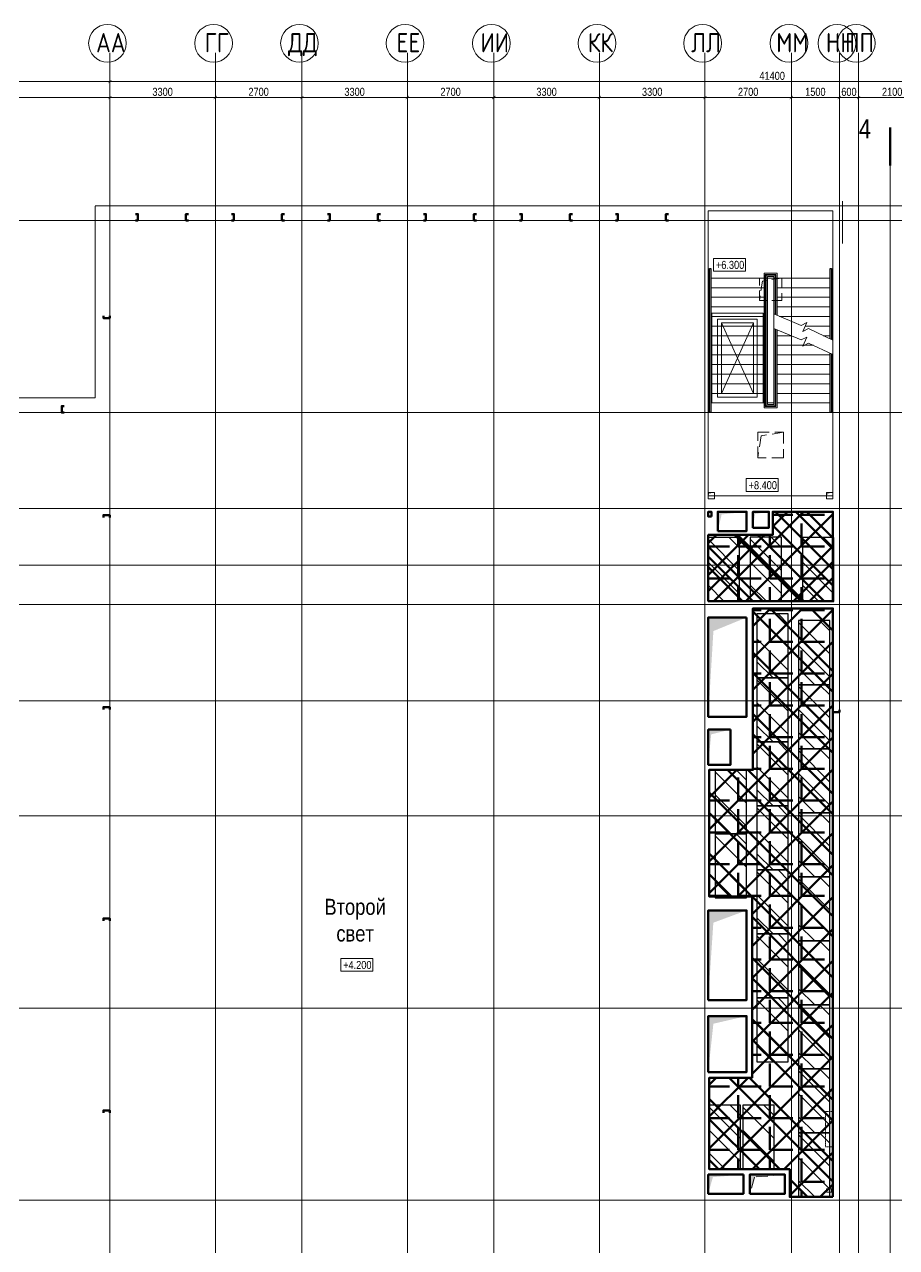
# Model space of a CAD drawing. Header units: millimetres. Extents: x -231292 to 573618, y -153144 to 564035.
# Drawn here: x -151243 to -123988, y 257815 to 296017 of the extents above; entities that cross this region are included whole.
import ezdxf
from ezdxf.enums import TextEntityAlignment as Align

# ---------------------------------------------------------------- set-up
doc = ezdxf.new("R2010")
doc.units = ezdxf.units.MM
for name, pattern in [('CENTER2', [28.575, 19.05, -3.175, 3.175, -3.175]), ('DASHED', [19.05, 12.7, -6.35]), ('HIDDEN', [9.525, 6.35, -3.175]), ('HIDDEN2', [4.7625, 3.175, -1.5875])]:
    doc.linetypes.add(name, pattern=pattern)
doc.layers.get('0').update_dxf_attribs({"color": 250})
doc.layers.get('Defpoints').update_dxf_attribs({"color": 250})
for name, color, linetype, lineweight in [('10.3) нз 21 5 блок 3 эт вент камеры', 5, 'Continuous', 60), ('10.3) Плинтус плитка', 130, 'Continuous', 60), ('10.3) СКБ пола', 3, 'Continuous', 60), ('10.3) строит. леса', 20, 'Continuous', 30), ('10.3.11 Потолок', 3, 'Continuous', 60), ('10.3.12 диафрагмы', 20, 'Continuous', 90), ('10.3.8 потолок шпаклевка ЖБ', 3, 'Continuous', 60), ('АР_Мебель', 250, 'Continuous', 5), ('АР_Отметка', 7, 'Continuous', 13), ('АР_Отопительные приборы', 250, 'HIDDEN2', 0), ('АР_Разрезы марка', 250, 'Continuous', 13), ('АР_Тонкая', 250, 'Continuous', 5), ('АР_Ф_ЛК', 250, 'Continuous', 5), ('ВК_Шахты', 5, 'Continuous', 9), ('КМ_Фахверки', 250, 'Continuous', 80), ('ОВ_Классы', 250, 'Continuous', 0), ('ОВ_Кондиционирование', 250, 'Continuous', 5), ('ОВ_Шахты', 250, 'Continuous', 5), ('РД_Оси_100', 250, 'Continuous', 0), ('РД_Оси_размер', 250, 'Continuous', 0)]:
    doc.layers.add(name, color=color, linetype=linetype, lineweight=lineweight)
doc.layers.add('АР_Делит', color=250, linetype='Continuous', lineweight=0, plot=False)
doc.layers.add('РД_Кровля', color=250, linetype='Continuous', lineweight=5, plot=False)
doc.styles.add('Arial_Narrow_08', font='ARIALN.TTF', dxfattribs={"width": 0.8})
doc.styles.add('style1', font='ARIALN.TTF')
doc.styles.add('ккк', font='isocpeur.ttf', dxfattribs={"width": 0.85, "oblique": 15})
doc.dimstyles.new('Dim100_ареал', dxfattribs={"dimscale": 100, "dimtxt": 2.5, "dimasz": 1, "dimexe": 1, "dimexo": 1, "dimgap": 0.5, "dimtad": 1, "dimzin": 12, "dimdsep": 46, "dimtxsty": 'style1', "dimblk": 'ARCHTICK', "dimcen": 1, "dimdle": 1, "dimclrd": 256, "dimclre": 256, "dimaunit": 1, "dimadec": 0, "dimazin": 3, "dimtfac": 1, "dimtmove": 1, "dimatfit": 3, "dimldrblk": 'OPEN30', "dimfxl": 2, "dimfxlon": 1, "dimtolj": 1, "dimtzin": 0, "dimlwd": 9, "dimlwe": 9, "dimarcsym": 0})

# ---------------------------------------------------------------- blocks, each defined once
blk = doc.blocks.new('A-iden')
at = {"linetype": 'Continuous', "lineweight": 5}
blk.add_circle((-0.73, -4.06), 5.89, dxfattribs=at)
at = {"color": 0, "linetype": 'Continuous', "lineweight": 20, "style": 'ккк', "width": 0.85}
blk.add_attdef('ID', text='', height=6, dxfattribs=at).set_placement((0.31, -3.85), align=Align.MIDDLE_CENTER)
blk = doc.blocks.new('_ArchTick')
at = {"color": 0, "linetype": 'ByBlock', "const_width": 0.15}
blk.add_lwpolyline([(-0.5, -0.5), (0.5, 0.5)], dxfattribs=at)
blk = doc.blocks.new('*D446')
at = {"layer": 'Defpoints', "color": 0, "transparency": 16777216}
for p in [(73200, 139039), (37500, 137039), (73200, 137039)]:
    blk.add_point(p, dxfattribs=at)
at = {"layer": 'РД_Оси_размер', "lineweight": 9, "transparency": 16777216}
for p, q in [((37500, 138839), (37500, 139139)), ((73200, 138839), (73200, 139139)), ((37400, 139039), (73300, 139039))]:
    blk.add_line(p, q, dxfattribs=at)
at = {"layer": 'РД_Оси_размер', "lineweight": 9, "transparency": 16777216, "xscale": 100, "yscale": 100, "zscale": 100, "rotation": 180}
blk.add_blockref('_ArchTick', (37500, 139039), dxfattribs=at)
at = {"layer": 'РД_Оси_размер', "lineweight": 9, "transparency": 16777216, "xscale": 100, "yscale": 100, "zscale": 100}
blk.add_blockref('_ArchTick', (73200, 139039), dxfattribs=at)
at = {"layer": 'РД_Оси_размер', "color": 0, "transparency": 16777216, "insert": (55350, 139216), "char_height": 250, "attachment_point": 5, "style": 'style1'}
blk.add_mtext('\\A1;35700', dxfattribs=at)
blk = doc.blocks.new('_Open30')
at = {"color": 0, "linetype": 'ByBlock', "lineweight": -2}
for p, q in [((-1, 0.27), (0, 0)), ((0, 0), (-1, -0.27)), ((0, 0), (-1, 0))]:
    blk.add_line(p, q, dxfattribs=at)
blk = doc.blocks.new('*D47')
at = {"layer": 'Defpoints', "color": 0, "transparency": 16777216}
for p in [(114600, 139039), (73200, 137039), (114600, 137039)]:
    blk.add_point(p, dxfattribs=at)
at = {"layer": 'РД_Оси_размер', "color": 0, "lineweight": 5, "transparency": 16777216}
for p, q in [((73200, 138839), (73200, 139139)), ((114600, 138839), (114600, 139139)), ((73100, 139039), (114700, 139039))]:
    blk.add_line(p, q, dxfattribs=at)
at = {"layer": 'РД_Оси_размер', "color": 0, "lineweight": 5, "transparency": 16777216, "xscale": 100, "yscale": 100, "zscale": 100, "rotation": 180}
blk.add_blockref('_ArchTick', (73200, 139039), dxfattribs=at)
at = {"layer": 'РД_Оси_размер', "color": 0, "lineweight": 5, "transparency": 16777216, "xscale": 100, "yscale": 100, "zscale": 100}
blk.add_blockref('_ArchTick', (114600, 139039), dxfattribs=at)
at = {"layer": 'РД_Оси_размер', "color": 0, "transparency": 16777216, "insert": (93900, 139216), "char_height": 250, "attachment_point": 5, "style": 'style1'}
blk.add_mtext('\\A1;41400', dxfattribs=at)
blk = doc.blocks.new('*D475')
at = {"layer": 'Defpoints', "color": 0, "transparency": 16777216}
for p in [(73200, 138539), (65700, 137039), (73200, 137039)]:
    blk.add_point(p, dxfattribs=at)
at = {"layer": 'РД_Оси_размер', "lineweight": 9, "transparency": 16777216}
for p, q in [((65600, 138539), (73300, 138539)), ((65700, 138339), (65700, 138639)), ((73200, 138339), (73200, 138639))]:
    blk.add_line(p, q, dxfattribs=at)
at = {"layer": 'РД_Оси_размер', "lineweight": 9, "transparency": 16777216, "xscale": 100, "yscale": 100, "zscale": 100, "rotation": 180}
blk.add_blockref('_ArchTick', (65700, 138539), dxfattribs=at)
at = {"layer": 'РД_Оси_размер', "lineweight": 9, "transparency": 16777216, "xscale": 100, "yscale": 100, "zscale": 100}
blk.add_blockref('_ArchTick', (73200, 138539), dxfattribs=at)
at = {"layer": 'РД_Оси_размер', "color": 0, "transparency": 16777216, "insert": (69450, 138716), "char_height": 250, "attachment_point": 5, "style": 'style1'}
blk.add_mtext('\\A1;7500', dxfattribs=at)
blk = doc.blocks.new('*D476')
at = {"layer": 'Defpoints', "color": 0, "transparency": 16777216}
for p in [(76500, 138539), (73200, 137039), (76500, 137039)]:
    blk.add_point(p, dxfattribs=at)
at = {"layer": 'РД_Оси_размер', "lineweight": 9, "transparency": 16777216}
for p, q in [((73100, 138539), (76600, 138539)), ((73200, 138339), (73200, 138639)), ((76500, 138339), (76500, 138639))]:
    blk.add_line(p, q, dxfattribs=at)
at = {"layer": 'РД_Оси_размер', "lineweight": 9, "transparency": 16777216, "xscale": 100, "yscale": 100, "zscale": 100, "rotation": 180}
blk.add_blockref('_ArchTick', (73200, 138539), dxfattribs=at)
at = {"layer": 'РД_Оси_размер', "lineweight": 9, "transparency": 16777216, "xscale": 100, "yscale": 100, "zscale": 100}
blk.add_blockref('_ArchTick', (76500, 138539), dxfattribs=at)
at = {"layer": 'РД_Оси_размер', "color": 0, "transparency": 16777216, "insert": (74850, 138716), "char_height": 250, "attachment_point": 5, "style": 'style1'}
blk.add_mtext('\\A1;3300', dxfattribs=at)
blk = doc.blocks.new('*D477')
at = {"layer": 'Defpoints', "color": 0, "transparency": 16777216}
for p in [(79200, 138539), (76500, 137039), (79200, 137039)]:
    blk.add_point(p, dxfattribs=at)
at = {"layer": 'РД_Оси_размер', "lineweight": 9, "transparency": 16777216}
for p, q in [((76400, 138539), (79300, 138539)), ((76500, 138339), (76500, 138639)), ((79200, 138339), (79200, 138639))]:
    blk.add_line(p, q, dxfattribs=at)
at = {"layer": 'РД_Оси_размер', "lineweight": 9, "transparency": 16777216, "xscale": 100, "yscale": 100, "zscale": 100, "rotation": 180}
blk.add_blockref('_ArchTick', (76500, 138539), dxfattribs=at)
at = {"layer": 'РД_Оси_размер', "lineweight": 9, "transparency": 16777216, "xscale": 100, "yscale": 100, "zscale": 100}
blk.add_blockref('_ArchTick', (79200, 138539), dxfattribs=at)
at = {"layer": 'РД_Оси_размер', "color": 0, "transparency": 16777216, "insert": (77850, 138716), "char_height": 250, "attachment_point": 5, "style": 'style1'}
blk.add_mtext('\\A1;2700', dxfattribs=at)
blk = doc.blocks.new('*D478')
at = {"layer": 'Defpoints', "color": 0, "transparency": 16777216}
for p in [(82500, 138539), (79200, 137039), (82500, 137039)]:
    blk.add_point(p, dxfattribs=at)
at = {"layer": 'РД_Оси_размер', "lineweight": 9, "transparency": 16777216}
for p, q in [((79100, 138539), (82600, 138539)), ((79200, 138339), (79200, 138639)), ((82500, 138339), (82500, 138639))]:
    blk.add_line(p, q, dxfattribs=at)
at = {"layer": 'РД_Оси_размер', "lineweight": 9, "transparency": 16777216, "xscale": 100, "yscale": 100, "zscale": 100, "rotation": 180}
blk.add_blockref('_ArchTick', (79200, 138539), dxfattribs=at)
at = {"layer": 'РД_Оси_размер', "lineweight": 9, "transparency": 16777216, "xscale": 100, "yscale": 100, "zscale": 100}
blk.add_blockref('_ArchTick', (82500, 138539), dxfattribs=at)
at = {"layer": 'РД_Оси_размер', "color": 0, "transparency": 16777216, "insert": (80850, 138716), "char_height": 250, "attachment_point": 5, "style": 'style1'}
blk.add_mtext('\\A1;3300', dxfattribs=at)
blk = doc.blocks.new('*D479')
at = {"layer": 'Defpoints', "color": 0, "transparency": 16777216}
for p in [(85200, 138539), (82500, 137039), (85200, 137039)]:
    blk.add_point(p, dxfattribs=at)
at = {"layer": 'РД_Оси_размер', "lineweight": 9, "transparency": 16777216}
for p, q in [((82400, 138539), (85300, 138539)), ((82500, 138339), (82500, 138639)), ((85200, 138339), (85200, 138639))]:
    blk.add_line(p, q, dxfattribs=at)
at = {"layer": 'РД_Оси_размер', "lineweight": 9, "transparency": 16777216, "xscale": 100, "yscale": 100, "zscale": 100, "rotation": 180}
blk.add_blockref('_ArchTick', (82500, 138539), dxfattribs=at)
at = {"layer": 'РД_Оси_размер', "lineweight": 9, "transparency": 16777216, "xscale": 100, "yscale": 100, "zscale": 100}
blk.add_blockref('_ArchTick', (85200, 138539), dxfattribs=at)
at = {"layer": 'РД_Оси_размер', "color": 0, "transparency": 16777216, "insert": (83850, 138716), "char_height": 250, "attachment_point": 5, "style": 'style1'}
blk.add_mtext('\\A1;2700', dxfattribs=at)
blk = doc.blocks.new('*D480')
at = {"layer": 'Defpoints', "color": 0, "transparency": 16777216}
for p in [(88500, 138539), (85200, 137039), (88500, 137039)]:
    blk.add_point(p, dxfattribs=at)
at = {"layer": 'РД_Оси_размер', "lineweight": 9, "transparency": 16777216}
for p, q in [((85100, 138539), (88600, 138539)), ((85200, 138339), (85200, 138639)), ((88500, 138339), (88500, 138639))]:
    blk.add_line(p, q, dxfattribs=at)
at = {"layer": 'РД_Оси_размер', "lineweight": 9, "transparency": 16777216, "xscale": 100, "yscale": 100, "zscale": 100, "rotation": 180}
blk.add_blockref('_ArchTick', (85200, 138539), dxfattribs=at)
at = {"layer": 'РД_Оси_размер', "lineweight": 9, "transparency": 16777216, "xscale": 100, "yscale": 100, "zscale": 100}
blk.add_blockref('_ArchTick', (88500, 138539), dxfattribs=at)
at = {"layer": 'РД_Оси_размер', "color": 0, "transparency": 16777216, "insert": (86850, 138716), "char_height": 250, "attachment_point": 5, "style": 'style1'}
blk.add_mtext('\\A1;3300', dxfattribs=at)
blk = doc.blocks.new('*D481')
at = {"layer": 'Defpoints', "color": 0, "transparency": 16777216}
for p in [(91800, 138539), (88500, 137039), (91800, 137039)]:
    blk.add_point(p, dxfattribs=at)
at = {"layer": 'РД_Оси_размер', "lineweight": 9, "transparency": 16777216}
for p, q in [((88400, 138539), (91900, 138539)), ((88500, 138339), (88500, 138639)), ((91800, 138339), (91800, 138639))]:
    blk.add_line(p, q, dxfattribs=at)
at = {"layer": 'РД_Оси_размер', "lineweight": 9, "transparency": 16777216, "xscale": 100, "yscale": 100, "zscale": 100, "rotation": 180}
blk.add_blockref('_ArchTick', (88500, 138539), dxfattribs=at)
at = {"layer": 'РД_Оси_размер', "lineweight": 9, "transparency": 16777216, "xscale": 100, "yscale": 100, "zscale": 100}
blk.add_blockref('_ArchTick', (91800, 138539), dxfattribs=at)
at = {"layer": 'РД_Оси_размер', "color": 0, "transparency": 16777216, "insert": (90150, 138716), "char_height": 250, "attachment_point": 5, "style": 'style1'}
blk.add_mtext('\\A1;3300', dxfattribs=at)
blk = doc.blocks.new('*D482')
at = {"layer": 'Defpoints', "color": 0, "transparency": 16777216}
for p in [(94500, 138539), (91800, 137039), (94500, 137039)]:
    blk.add_point(p, dxfattribs=at)
at = {"layer": 'РД_Оси_размер', "lineweight": 9, "transparency": 16777216}
for p, q in [((91700, 138539), (94600, 138539)), ((91800, 138339), (91800, 138639)), ((94500, 138339), (94500, 138639))]:
    blk.add_line(p, q, dxfattribs=at)
at = {"layer": 'РД_Оси_размер', "lineweight": 9, "transparency": 16777216, "xscale": 100, "yscale": 100, "zscale": 100, "rotation": 180}
blk.add_blockref('_ArchTick', (91800, 138539), dxfattribs=at)
at = {"layer": 'РД_Оси_размер', "lineweight": 9, "transparency": 16777216, "xscale": 100, "yscale": 100, "zscale": 100}
blk.add_blockref('_ArchTick', (94500, 138539), dxfattribs=at)
at = {"layer": 'РД_Оси_размер', "color": 0, "transparency": 16777216, "insert": (93150, 138716), "char_height": 250, "attachment_point": 5, "style": 'style1'}
blk.add_mtext('\\A1;2700', dxfattribs=at)
blk = doc.blocks.new('*D483')
at = {"layer": 'Defpoints', "color": 0, "transparency": 16777216}
for p in [(96000, 138539), (94500, 137039), (96000, 137039)]:
    blk.add_point(p, dxfattribs=at)
at = {"layer": 'РД_Оси_размер', "lineweight": 9, "transparency": 16777216}
for p, q in [((94400, 138539), (96100, 138539)), ((94500, 138339), (94500, 138639)), ((96000, 138339), (96000, 138639))]:
    blk.add_line(p, q, dxfattribs=at)
at = {"layer": 'РД_Оси_размер', "lineweight": 9, "transparency": 16777216, "xscale": 100, "yscale": 100, "zscale": 100, "rotation": 180}
blk.add_blockref('_ArchTick', (94500, 138539), dxfattribs=at)
at = {"layer": 'РД_Оси_размер', "lineweight": 9, "transparency": 16777216, "xscale": 100, "yscale": 100, "zscale": 100}
blk.add_blockref('_ArchTick', (96000, 138539), dxfattribs=at)
at = {"layer": 'РД_Оси_размер', "color": 0, "transparency": 16777216, "insert": (95250, 138716), "char_height": 250, "attachment_point": 5, "style": 'style1'}
blk.add_mtext('\\A1;1500', dxfattribs=at)
blk = doc.blocks.new('*D484')
at = {"layer": 'Defpoints', "color": 0, "transparency": 16777216}
for p in [(96600, 138539), (96000, 137039), (96600, 137039)]:
    blk.add_point(p, dxfattribs=at)
at = {"layer": 'РД_Оси_размер', "lineweight": 9, "transparency": 16777216}
for p, q in [((95900, 138539), (96700, 138539)), ((96000, 138339), (96000, 138639)), ((96600, 138339), (96600, 138639))]:
    blk.add_line(p, q, dxfattribs=at)
at = {"layer": 'РД_Оси_размер', "lineweight": 9, "transparency": 16777216, "xscale": 100, "yscale": 100, "zscale": 100, "rotation": 180}
blk.add_blockref('_ArchTick', (96000, 138539), dxfattribs=at)
at = {"layer": 'РД_Оси_размер', "lineweight": 9, "transparency": 16777216, "xscale": 100, "yscale": 100, "zscale": 100}
blk.add_blockref('_ArchTick', (96600, 138539), dxfattribs=at)
at = {"layer": 'РД_Оси_размер', "color": 0, "transparency": 16777216, "insert": (96300, 138716), "char_height": 250, "attachment_point": 5, "style": 'style1'}
blk.add_mtext('\\A1;600', dxfattribs=at)
blk = doc.blocks.new('*D485')
at = {"layer": 'Defpoints', "color": 0, "transparency": 16777216}
for p in [(98700, 138539), (96600, 137039), (98700, 137039)]:
    blk.add_point(p, dxfattribs=at)
at = {"layer": 'РД_Оси_размер', "lineweight": 9, "transparency": 16777216}
for p, q in [((96500, 138539), (98800, 138539)), ((96600, 138339), (96600, 138639)), ((98700, 138339), (98700, 138639))]:
    blk.add_line(p, q, dxfattribs=at)
at = {"layer": 'РД_Оси_размер', "lineweight": 9, "transparency": 16777216, "xscale": 100, "yscale": 100, "zscale": 100, "rotation": 180}
blk.add_blockref('_ArchTick', (96600, 138539), dxfattribs=at)
at = {"layer": 'РД_Оси_размер', "lineweight": 9, "transparency": 16777216, "xscale": 100, "yscale": 100, "zscale": 100}
blk.add_blockref('_ArchTick', (98700, 138539), dxfattribs=at)
at = {"layer": 'РД_Оси_размер', "color": 0, "transparency": 16777216, "insert": (97650, 138716), "char_height": 250, "attachment_point": 5, "style": 'style1'}
blk.add_mtext('\\A1;2100', dxfattribs=at)
blk = doc.blocks.new('Отметка_план')
at = {"color": 7}
blk.add_lwpolyline([(0, 0), (10, 0), (10, 4), (0, 4)], close=True, dxfattribs=at)
at = {"style": 'Arial_Narrow_08', "width": 0.8}
blk.add_attdef('OTMG', text='', height=2.5, dxfattribs=at).set_placement((9.06, 0.7), align=Align.RIGHT)
blk = doc.blocks.new('otv')
at = {"linetype": 'Continuous'}
blk.add_lwpolyline([(0, -1), (0, 0), (1, 0), (1, -1)], close=True, dxfattribs=at)
blk.add_solid([(0, -1), (0, 0), (0.135, -0.137), (1, 0)], dxfattribs=at)
blk = doc.blocks.new('otv пунктир')
at = {"linetype": 'HIDDEN', "ltscale": 0.07}
blk.add_lwpolyline([(0, 0), (0, 1), (1, 1), (1, 0)], close=True, dxfattribs=at)
blk.add_lwpolyline([(0, 1), (0.135, 0.137), (1, 0)], dxfattribs=at)
blk = doc.blocks.new('Люк_ЛК_кровля')
for points in [[(-300, 1300), (2500, 1300), (2500, -300), (-300, -300)], [(-120, 1120), (2320, 1120), (2320, -120), (-120, -120)], [(0, 1000), (2200, 1000), (2200, 0), (0, 0)]]:
    blk.add_lwpolyline(points, close=True)
for points in [[(0, 1000), (2200, 0)], [(2200, 1000), (0, 0)]]:
    blk.add_lwpolyline(points)
blk = doc.blocks.new('Ф_пеноблок 200')
at = {"layer": 'КМ_Фахверки'}
blk.add_lwpolyline([(0, -75), (0, 0), (200, 0), (200, -75)], dxfattribs=at)
blk = doc.blocks.new('Bottom_R_1100')
at = {"layer": 'АР_Отопительные приборы'}
blk.add_lwpolyline([(-550, -100), (550, -100), (550, 100), (-550, 100)], close=True, dxfattribs=at)
blk = doc.blocks.new('СОШ_2200_АР_ОСИ_М100_28.05.24')
at = {"layer": 'АР_Делит', "color": 5, "linetype": 'DASHED'}
blk.add_lwpolyline([(-355, 13145), (-355, 100855), (37145, 100855), (37145, 129155), (72745, 129155), (72745, 135155), (114955, 135155), (114955, -355)], dxfattribs=at)
at = {"layer": 'РД_Оси_100', "linetype": 'CENTER2'}
for p, q in [((73200, -6155), (73200, 139938.679)), ((79200, -6155), (79200, 139938.679)), ((85200, -6155), (85200, 139938.679)), ((88500, -6155), (88500, 139938.679)), ((91800, -6155), (91800, 139938.679)), ((94500, -6155), (94500, 139938.679)), ((96000, -6155), (96000, 139938.679)), ((-5954.958, 134700), (119910, 134700)), ((-5954.958, 128700), (119910, 128700)), ((-5954.958, 125700), (119910, 125700)), ((-5954.958, 122700), (119910, 122700)), ((-5954.958, 119700), (119910, 119700)), ((-5954.958, 116100), (119910, 116100)), ((35037.55, 116100), (119910, 116100)), ((-5954.958, 110100), (119910, 110100)), ((35037.55, 110100), (119910, 110100)), ((-5954.958, 104100), (119910, 104100))]:
    blk.add_line(p, q, dxfattribs=at)
for points in [[(76500, 139938.679), (76500, -6155)], [(82500, 139938.679), (82500, -6155)], [(96600, -6155), (96600, 139938.679)]]:
    blk.add_lwpolyline(points, dxfattribs=at)
at = {"layer": 'РД_Оси_100', "color": 0, "xscale": 100, "yscale": 100, "zscale": 100}
for p, values in [((73200, 140638.679), {'ID': 'АА'}), ((76514.62, 140638.679), {'ID': 'ГГ'}), ((79200, 140638.679), {'ID': 'ДД'}), ((82500.02, 140638.679), {'ID': 'ЕЕ'}), ((85200, 140638.679), {'ID': 'ИИ'}), ((88500, 140638.679), {'ID': 'КК'}), ((91800, 140638.679), {'ID': 'ЛЛ'}), ((94500, 140638.679), {'ID': 'ММ'}), ((96000, 140638.679), {'ID': 'НН'}), ((96600, 140638.679), {'ID': 'ПП'})]:
    blk.add_blockref('A-iden', p, dxfattribs=at).add_auto_attribs(values)
at = {"layer": 'РД_Оси_размер'}
for base, p1, p2, picture, middle in [((73200, 139038.679), (37500, 137038.679), (73200, 137038.679), '*D446', (55350, 139216.322)), ((114600, 139038.679), (73200, 137038.679), (114600, 137038.679), '*D47', (93900, 139216.322)), ((73200, 138538.679), (65700, 137038.679), (73200, 137038.679), '*D475', (69450, 138716.322)), ((76500, 138538.679), (73200, 137038.679), (76500, 137038.679), '*D476', (74850, 138716.322)), ((79200, 138538.679), (76500, 137038.679), (79200, 137038.679), '*D477', (77850, 138716.322)), ((82500, 138538.679), (79200, 137038.679), (82500, 137038.679), '*D478', (80850, 138716.322)), ((85200, 138538.679), (82500, 137038.679), (85200, 137038.679), '*D479', (83850, 138716.322)), ((88500, 138538.679), (85200, 137038.679), (88500, 137038.679), '*D480', (86850, 138716.322)), ((91800, 138538.679), (88500, 137038.679), (91800, 137038.679), '*D481', (90150, 138716.322)), ((94500, 138538.679), (91800, 137038.679), (94500, 137038.679), '*D482', (93150, 138716.322)), ((96000, 138538.679), (94500, 137038.679), (96000, 137038.679), '*D483', (95250, 138716.322)), ((96600, 138538.679), (96000, 137038.679), (96600, 137038.679), '*D484', (96300, 138716.322)), ((98700, 138538.679), (96600, 137038.679), (98700, 137038.679), '*D485', (97650, 138716.322))]:
    dim = blk.add_linear_dim(base=base, p1=p1, p2=p2, dimstyle='Dim100_ареал', dxfattribs=at)
    dim.commit()
    dim.dimension.update_dxf_attribs({"geometry": picture, "text_midpoint": middle})

msp = doc.modelspace()

# ---------------------------------------------------------------- hatches: boundary and pattern name
at = {"layer": '10.3) Плинтус плитка'}
h = msp.add_hatch(dxfattribs=at)
h.set_pattern_fill('ANGLE', color=256, scale=142)
h.set_pattern_definition([(0, (0, 0), (0, 991.87), [721.36, -270.51]), (90, (0, 0), (-991.87, 6e-14), [721.36, -270.51])])
h.paths.add_polyline_path([(-125976.614, 259395.168), (-125976.614, 277775.308), (-128476.833, 277775.308), (-128476.833, 272734.512), (-129844.03, 272734.512), (-129844.03, 268782.806), (-128504.952, 268782.806), (-128504.952, 263118.487), (-129842.457, 263118.487), (-129842.457, 260260.544), (-127325.381, 260260.544), (-127325.381, 259395.168)])
h.paths.add_polyline_path([(-129874.961, 277999.266), (-129873.4, 280074.969), (-127854.958, 280074.969), (-127854.958, 280795.168), (-125974.956, 280795.168), (-125974.956, 277999.266)])
at = {"layer": '10.3) СКБ пола'}
h = msp.add_hatch(dxfattribs=at)
h.set_pattern_fill('ANSI31', color=256, scale=222)
h.paths.add_polyline_path([(-129874.961, 277999.266), (-129873.4, 280074.969), (-127854.958, 280074.969), (-127854.958, 280795.168), (-125974.956, 280795.168), (-125974.956, 277999.266)])
h = msp.add_hatch(dxfattribs=at)
h.set_pattern_fill('ANSI31', color=256, scale=222)
h.paths.add_polyline_path([(-125976.614, 259395.168), (-125976.614, 277775.308), (-128476.833, 277775.308), (-128476.833, 272734.512), (-129844.03, 272734.512), (-129844.03, 268782.806), (-128504.952, 268782.806), (-128504.952, 263118.487), (-129842.457, 263118.487), (-129842.457, 260260.544), (-127325.381, 260260.544), (-127325.381, 259395.168)])
at = {"layer": '10.3) строит. леса'}
h = msp.add_hatch(dxfattribs=at)
h.set_pattern_fill('ANSI31', color=256, scale=160, angle=-90)
h.set_pattern_definition([(315, (-170965.4, 22880.9), (359.2102, 359.2102), [])])
h.paths.add_polyline_path([(-129874.964, 279995.168), (-129874.964, 277995.168), (-128894.964, 277995.168), (-128894.964, 279995.168)])
h = msp.add_hatch(dxfattribs=at)
h.set_pattern_fill('ANSI31', color=256, scale=160, angle=-90)
h.set_pattern_definition([(315, (-169650.44, 22885), (359.2102, 359.2102), [])])
h.paths.add_polyline_path([(-128560, 279999.266), (-128560, 277999.266), (-127580, 277999.266), (-127580, 279999.266)])
h = msp.add_hatch(dxfattribs=at)
h.set_pattern_fill('ANSI31', color=256, scale=160, angle=-90)
h.set_pattern_definition([(315, (-168015.4, 22880.9), (359.2102, 359.2102), [])])
h.paths.add_polyline_path([(-126924.959, 279995.168), (-126924.959, 277995.168), (-125944.959, 277995.168), (-125944.959, 279995.168)])
h = msp.add_hatch(dxfattribs=at)
h.set_pattern_fill('ANSI31', color=256, scale=160, angle=-90)
h.set_pattern_definition([(315, (-169440.44, 20495.74), (359.2102, 359.2102), [])])
h.paths.add_polyline_path([(-128350, 277610), (-128350, 275610), (-127370, 275610), (-127370, 277610)])
h = msp.add_hatch(dxfattribs=at)
h.set_pattern_fill('ANSI31', color=256, scale=160, angle=-90)
h.set_pattern_definition([(315, (-168140.44, 20280.9), (359.2102, 359.2102), [])])
h.paths.add_polyline_path([(-127050, 277395.168), (-127050, 275395.168), (-126070, 275395.168), (-126070, 277395.168)])
h = msp.add_hatch(dxfattribs=at)
h.set_pattern_fill('ANSI31', color=256, scale=160, angle=-90)
h.set_pattern_definition([(315, (-169440.44, 18495.74), (359.2102, 359.2102), [])])
h.paths.add_polyline_path([(-128350, 275610), (-128350, 273610), (-127370, 273610), (-127370, 275610)])
h = msp.add_hatch(dxfattribs=at)
h.set_pattern_fill('ANSI31', color=256, scale=160, angle=-90)
h.set_pattern_definition([(315, (-168140.44, 18280.9), (359.2102, 359.2102), [])])
h.paths.add_polyline_path([(-127050, 275395.168), (-127050, 273395.168), (-126070, 273395.168), (-126070, 275395.168)])
h = msp.add_hatch(dxfattribs=at)
h.set_pattern_fill('ANSI31', color=256, scale=160, angle=-90)
h.set_pattern_definition([(315, (-169440.44, 16495.74), (359.2102, 359.2102), [])])
h.paths.add_polyline_path([(-128350, 273610), (-128350, 271610), (-127370, 271610), (-127370, 273610)])
h = msp.add_hatch(dxfattribs=at)
h.set_pattern_fill('ANSI31', color=256, scale=160, angle=-90)
h.set_pattern_definition([(315, (-168140.44, 16280.9), (359.2102, 359.2102), [])])
h.paths.add_polyline_path([(-127050, 273395.168), (-127050, 271395.168), (-126070, 271395.168), (-126070, 273395.168)])
h = msp.add_hatch(dxfattribs=at)
h.set_pattern_fill('ANSI31', color=256, scale=160, angle=-90)
h.set_pattern_definition([(315, (-170750.44, 15620.25), (359.2102, 359.2102), [])])
h.paths.add_polyline_path([(-129660, 272734.512), (-129660, 270734.512), (-128680, 270734.512), (-128680, 272734.512)])
h = msp.add_hatch(dxfattribs=at)
h.set_pattern_fill('ANSI31', color=256, scale=160, angle=-90)
h.set_pattern_definition([(315, (-169440.44, 14495.74), (359.2102, 359.2102), [])])
h.paths.add_polyline_path([(-128350, 271610), (-128350, 269610), (-127370, 269610), (-127370, 271610)])
h = msp.add_hatch(dxfattribs=at)
h.set_pattern_fill('ANSI31', color=256, scale=160, angle=-90)
h.set_pattern_definition([(315, (-168140.44, 14280.9), (359.2102, 359.2102), [])])
h.paths.add_polyline_path([(-127050, 271395.168), (-127050, 269395.168), (-126070, 269395.168), (-126070, 271395.168)])
h = msp.add_hatch(dxfattribs=at)
h.set_pattern_fill('ANSI31', color=256, scale=160, angle=-90)
h.set_pattern_definition([(315, (-170750.44, 13620.25), (359.2102, 359.2102), [])])
h.paths.add_polyline_path([(-129660, 270734.512), (-129660, 268734.512), (-128680, 268734.512), (-128680, 270734.512)])
h = msp.add_hatch(dxfattribs=at)
h.set_pattern_fill('ANSI31', color=256, scale=160, angle=-90)
h.set_pattern_definition([(315, (-169440.44, 12495.74), (359.2102, 359.2102), [])])
h.paths.add_polyline_path([(-128350, 269610), (-128350, 267610), (-127370, 267610), (-127370, 269610)])
h = msp.add_hatch(dxfattribs=at)
h.set_pattern_fill('ANSI31', color=256, scale=160, angle=-90)
h.set_pattern_definition([(315, (-168140.44, 12280.9), (359.2102, 359.2102), [])])
h.paths.add_polyline_path([(-127050, 269395.168), (-127050, 267395.168), (-126070, 267395.168), (-126070, 269395.168)])
h = msp.add_hatch(dxfattribs=at)
h.set_pattern_fill('ANSI31', color=256, scale=160, angle=-90)
h.set_pattern_definition([(315, (-169440.44, 10495.74), (359.2102, 359.2102), [])])
h.paths.add_polyline_path([(-128350, 267610), (-128350, 265610), (-127370, 265610), (-127370, 267610)])
h = msp.add_hatch(dxfattribs=at)
h.set_pattern_fill('ANSI31', color=256, scale=160, angle=-90)
h.set_pattern_definition([(315, (-168140.44, 10280.9), (359.2102, 359.2102), [])])
h.paths.add_polyline_path([(-127050, 267395.168), (-127050, 265395.168), (-126070, 265395.168), (-126070, 267395.168)])
h = msp.add_hatch(dxfattribs=at)
h.set_pattern_fill('ANSI31', color=256, scale=160, angle=-90)
h.set_pattern_definition([(315, (-169440.44, 8495.74), (359.2102, 359.2102), [])])
h.paths.add_polyline_path([(-128350, 265610), (-128350, 263610), (-127370, 263610), (-127370, 265610)])
h = msp.add_hatch(dxfattribs=at)
h.set_pattern_fill('ANSI31', color=256, scale=160, angle=-90)
h.set_pattern_definition([(315, (-168140.44, 8280.9), (359.2102, 359.2102), [])])
h.paths.add_polyline_path([(-127050, 265395.168), (-127050, 263395.168), (-126070, 263395.168), (-126070, 265395.168)])
h = msp.add_hatch(dxfattribs=at)
h.set_pattern_fill('ANSI31', color=256, scale=160, angle=-90)
h.set_pattern_definition([(315, (-168140.44, 6280.9), (359.2102, 359.2102), [])])
h.paths.add_polyline_path([(-127050, 263395.168), (-127050, 261395.168), (-126070, 261395.168), (-126070, 263395.168)])
h = msp.add_hatch(dxfattribs=at)
h.set_pattern_fill('ANSI31', color=256, scale=160, angle=-90)
h.set_pattern_definition([(315, (-170932.9, 5146.3), (359.2102, 359.2102), [])])
h.paths.add_polyline_path([(-129842.457, 262260.544), (-129842.457, 260260.544), (-128862.457, 260260.544), (-128862.457, 262260.544)])
h = msp.add_hatch(dxfattribs=at)
h.set_pattern_fill('ANSI31', color=256, scale=160, angle=-90)
h.set_pattern_definition([(315, (-169880.44, 5146.3), (359.2102, 359.2102), [])])
h.paths.add_polyline_path([(-128790, 262260.544), (-128790, 260260.544), (-127810, 260260.544), (-127810, 262260.544)])
h = msp.add_hatch(dxfattribs=at)
h.set_pattern_fill('ANSI31', color=256, scale=160, angle=-90)
h.set_pattern_definition([(315, (-168140.44, 4280.9), (359.2102, 359.2102), [])])
h.paths.add_polyline_path([(-127050, 261395.168), (-127050, 259395.168), (-126070, 259395.168), (-126070, 261395.168)])
at = {"layer": '10.3.11 Потолок'}
h = msp.add_hatch(dxfattribs=at)
h.set_pattern_fill('ANSI37', color=256, scale=333)
h.paths.add_polyline_path([(-129874.961, 277999.266), (-129873.4, 280074.969), (-127854.958, 280074.969), (-127854.958, 280795.168), (-125974.956, 280795.168), (-125974.956, 277999.266)])
at = {"layer": '10.3.8 потолок шпаклевка ЖБ'}
h = msp.add_hatch(dxfattribs=at)
h.set_pattern_fill('ANSI32', color=256, scale=142, angle=90)
h.paths.add_polyline_path([(-129874.961, 277999.266), (-129873.4, 280074.969), (-127854.958, 280074.969), (-127854.958, 280795.168), (-125974.956, 280795.168), (-125974.956, 277999.266)])
h = msp.add_hatch(dxfattribs=at)
h.set_pattern_fill('ANSI32', color=256, scale=142, angle=90)
h.paths.add_polyline_path([(-125976.614, 259395.168), (-125976.614, 277775.308), (-128476.833, 277775.308), (-128476.833, 272734.512), (-129844.03, 272734.512), (-129844.03, 268782.806), (-128504.952, 268782.806), (-128504.952, 263118.487), (-129842.457, 263118.487), (-129842.457, 260260.544), (-127325.381, 260260.544), (-127325.381, 259395.168)])

# ---------------------------------------------------------------- linework, layer by layer
for points in [[(-129789.962, 288095.165), (-129789.962, 283895.165), (-129829.962, 283895.165), (-129829.962, 288395.165), (-129789.962, 288395.165), (-129789.962, 288095.165)], [(-126059.959, 286196.22), (-126059.959, 288395.165), (-126019.959, 288395.165), (-126019.959, 286178.59)], [(-126019.959, 285723.783), (-126019.959, 283895.165), (-126059.959, 283895.165), (-126059.959, 285741.413)]]:
    msp.add_lwpolyline(points)
at = {"layer": '10.3) нз 21 5 блок 3 эт вент камеры'}
for points in [[(-129874.961, 277999.266), (-129873.4, 280074.969), (-127854.958, 280074.969), (-127854.958, 280795.168), (-125974.956, 280795.168), (-125974.956, 277999.266), (-129874.961, 277999.266)], [(-125976.614, 259395.168), (-125976.614, 277775.308), (-128476.833, 277775.308), (-128476.833, 272734.512), (-129844.03, 272734.512), (-129844.03, 268782.806), (-128504.952, 268782.806), (-128504.952, 263118.487), (-129842.457, 263118.487), (-129842.457, 260260.544), (-127325.381, 260260.544), (-127325.381, 259395.168), (-125976.614, 259395.168)]]:
    msp.add_lwpolyline(points, dxfattribs=at)
at = {"layer": '10.3) Плинтус плитка'}
for points in [[(-129874.961, 277999.266), (-129873.4, 280074.969), (-127854.958, 280074.969), (-127854.958, 280795.168), (-125974.956, 280795.168), (-125974.956, 277999.266), (-129874.961, 277999.266)], [(-125976.614, 259395.168), (-125976.614, 277775.308), (-128476.833, 277775.308), (-128476.833, 272734.512), (-129844.03, 272734.512), (-129844.03, 268782.806), (-128504.952, 268782.806), (-128504.952, 263118.487), (-129842.457, 263118.487), (-129842.457, 260260.544), (-127325.381, 260260.544), (-127325.381, 259395.168), (-125976.614, 259395.168)]]:
    msp.add_lwpolyline(points, dxfattribs=at)
at = {"layer": '10.3) строит. леса'}
for points in [[(-129874.964, 279995.168), (-129874.964, 277995.168), (-128894.964, 277995.168), (-128894.964, 279995.168)], [(-128560, 279999.266), (-128560, 277999.266), (-127580, 277999.266), (-127580, 279999.266)], [(-126924.959, 279995.168), (-126924.959, 277995.168), (-125944.959, 277995.168), (-125944.959, 279995.168)], [(-128350, 277610), (-128350, 275610), (-127370, 275610), (-127370, 277610)], [(-127050, 277395.168), (-127050, 275395.168), (-126070, 275395.168), (-126070, 277395.168)], [(-128350, 275610), (-128350, 273610), (-127370, 273610), (-127370, 275610)], [(-127050, 275395.168), (-127050, 273395.168), (-126070, 273395.168), (-126070, 275395.168)], [(-128350, 273610), (-128350, 271610), (-127370, 271610), (-127370, 273610)], [(-127050, 273395.168), (-127050, 271395.168), (-126070, 271395.168), (-126070, 273395.168)], [(-129660, 272734.512), (-129660, 270734.512), (-128680, 270734.512), (-128680, 272734.512)], [(-128350, 271610), (-128350, 269610), (-127370, 269610), (-127370, 271610)], [(-127050, 271395.168), (-127050, 269395.168), (-126070, 269395.168), (-126070, 271395.168)], [(-129660, 270734.512), (-129660, 268734.512), (-128680, 268734.512), (-128680, 270734.512)], [(-128350, 269610), (-128350, 267610), (-127370, 267610), (-127370, 269610)], [(-127050, 269395.168), (-127050, 267395.168), (-126070, 267395.168), (-126070, 269395.168)], [(-128350, 267610), (-128350, 265610), (-127370, 265610), (-127370, 267610)], [(-127050, 267395.168), (-127050, 265395.168), (-126070, 265395.168), (-126070, 267395.168)], [(-128350, 265610), (-128350, 263610), (-127370, 263610), (-127370, 265610)], [(-127050, 265395.168), (-127050, 263395.168), (-126070, 263395.168), (-126070, 265395.168)], [(-127050, 263395.168), (-127050, 261395.168), (-126070, 261395.168), (-126070, 263395.168)], [(-129842.457, 262260.544), (-129842.457, 260260.544), (-128862.457, 260260.544), (-128862.457, 262260.544)], [(-128790, 262260.544), (-128790, 260260.544), (-127810, 260260.544), (-127810, 262260.544)], [(-127050, 261395.168), (-127050, 259395.168), (-126070, 259395.168), (-126070, 261395.168)]]:
    msp.add_lwpolyline(points, close=True, dxfattribs=at)
at = {"layer": '10.3.11 Потолок'}
msp.add_lwpolyline([(-129874.961, 277999.266), (-129873.4, 280074.969), (-127854.958, 280074.969), (-127854.958, 280795.168), (-125974.956, 280795.168), (-125974.956, 277999.266), (-129874.961, 277999.266)], dxfattribs=at)
at = {"layer": '10.3.12 диафрагмы'}
for points in [[(-129774.956, 280645.168), (-129874.956, 280645.168), (-129874.956, 280795.167), (-129774.956, 280795.167)], [(-129574.958, 280195.168), (-128674.958, 280195.168), (-128674.958, 280795.168), (-129574.958, 280795.168)], [(-128474.958, 280295.168), (-127974.958, 280295.168), (-127974.958, 280795.168), (-128474.958, 280795.168)], [(-128673.409, 277495.168), (-129873.409, 277495.168), (-129873.409, 274395.168), (-128673.409, 274395.168)], [(-129174.652, 273995.168), (-129874.652, 273995.168), (-129874.652, 272895.168), (-129174.652, 272895.168)], [(-129874.956, 265545.168), (-128674.956, 265545.168), (-128674.956, 268345.168), (-129874.956, 268345.168)], [(-129874.089, 263295.168), (-128674.089, 263295.168), (-128674.089, 265045.168), (-129874.089, 265045.168)], [(-128774.956, 260095.467), (-129874.96, 260095.467), (-129874.96, 259495.168), (-128774.956, 259495.168)], [(-128574.956, 259495.168), (-127474.956, 259495.168), (-127474.956, 260095.168), (-128574.956, 260095.168)]]:
    msp.add_lwpolyline(points, close=True, dxfattribs=at)
at = {"layer": 'АР_Делит'}
msp.add_lwpolyline([(-129874.962, 281295.165), (-129874.962, 290195.165), (-125974.959, 290195.165), (-125974.959, 281295.165)], close=True, dxfattribs=at)
at = {"layer": 'АР_Мебель'}
msp.add_line((-125674.956, 289172.224), (-125674.956, 290501.528), dxfattribs=at)
at = {"layer": 'АР_Разрезы марка', "linetype": 'DASHED', "lineweight": 0}
for points in [[(-124187.876, 292799.56), (-124187.876, 255831.734), (-126200.847, 255831.734), (-126200.847, 153225.483)], [(-103430.135, 279126.992), (-159945.213, 279126.992), (-159945.213, 276114.972), (-188613.294, 276114.972)]]:
    msp.add_lwpolyline(points, dxfattribs=at)
at = {"layer": 'АР_Разрезы марка', "lineweight": 50}
msp.add_lwpolyline([(-124187.876, 292799.56), (-124187.876, 291608.909)], dxfattribs=at)
at = {"layer": 'АР_Разрезы марка'}
msp.add_lwpolyline([(-124187.876, 292204.234, 0, 200, 0), (-124632.144, 292204.234, 0, 0, 0), (-125461.705, 292204.234, 0, 0, 0)], format="xyseb", dxfattribs=at)
at = {"layer": 'АР_Тонкая'}
for points in [[(-127824.96, 286974.139), (-126964.342, 286616.862), (-126786.942, 286709.426), (-126912.977, 286423.469), (-126735.576, 286516.034), (-125974.959, 286158.756)], [(-127824.96, 286519.332), (-126964.342, 286162.055), (-126786.942, 286254.619), (-126912.977, 285968.662), (-126735.576, 286061.227), (-125974.959, 285703.949)]]:
    msp.add_lwpolyline(points, dxfattribs=at)
at = {"layer": 'АР_Ф_ЛК'}
for p, q in [((-129874.962, 288095.165), (-129829.962, 288095.165)), ((-129789.962, 288095.165), (-128129.96, 288095.165)), ((-128089.96, 288095.165), (-128064.96, 288095.165)), ((-128024.96, 288095.165), (-127824.96, 288095.165)), ((-127784.96, 288095.165), (-127759.96, 288095.165)), ((-127719.96, 288095.165), (-126059.959, 288095.165)), ((-126019.959, 288095.165), (-125974.959, 288095.165)), ((-129874.962, 287795.165), (-129829.962, 287795.165)), ((-129789.962, 287795.165), (-128129.96, 287795.165)), ((-128089.96, 287795.165), (-128064.96, 287795.165)), ((-127784.96, 287795.165), (-127759.96, 287795.165)), ((-127719.96, 287795.165), (-126059.959, 287795.165)), ((-126019.959, 287795.165), (-125974.959, 287795.165)), ((-129874.962, 287495.165), (-129829.962, 287495.165)), ((-129789.962, 287495.165), (-128129.96, 287495.165)), ((-128089.96, 287495.165), (-128064.96, 287495.165)), ((-127784.96, 287495.165), (-127759.96, 287495.165)), ((-127719.96, 287495.165), (-126059.959, 287495.165)), ((-126019.959, 287495.165), (-125974.959, 287495.165)), ((-129874.962, 287195.165), (-129829.962, 287195.165)), ((-129789.962, 287195.165), (-128129.96, 287195.165)), ((-128089.96, 287195.165), (-128064.96, 287195.165)), ((-127784.96, 287195.165), (-127759.96, 287195.165)), ((-127719.96, 287195.165), (-126059.959, 287195.165)), ((-126019.959, 287195.165), (-125974.959, 287195.165)), ((-129874.962, 286895.165), (-129829.962, 286895.165)), ((-129874.962, 286595.165), (-129829.962, 286595.165)), ((-129789.962, 286895.165), (-128129.96, 286895.165)), ((-129789.962, 286595.165), (-128129.96, 286595.165)), ((-128089.96, 286895.165), (-128064.96, 286895.165)), ((-128089.96, 286595.165), (-128064.96, 286595.165)), ((-127645.778, 286895.165), (-126059.959, 286895.165)), ((-126837.302, 286595.165), (-126059.959, 286595.165)), ((-126019.959, 286895.165), (-125974.959, 286895.165)), ((-126019.959, 286595.165), (-125974.959, 286595.165)), ((-129874.962, 286295.165), (-129829.962, 286295.165)), ((-129789.962, 286295.165), (-128129.96, 286295.165)), ((-128089.96, 286295.165), (-128064.96, 286295.165)), ((-127784.96, 286295.165), (-127759.96, 286295.165)), ((-127719.96, 286295.165), (-127266.352, 286295.165)), ((-126284.452, 286295.165), (-126059.959, 286295.165)), ((-126019.959, 286295.165), (-125974.959, 286295.165)), ((-129874.962, 285995.165), (-129829.962, 285995.165)), ((-129789.962, 285995.165), (-128129.96, 285995.165)), ((-128089.96, 285995.165), (-128064.96, 285995.165)), ((-127784.96, 285995.165), (-127759.96, 285995.165)), ((-127719.96, 285995.165), (-126585.69, 285995.165)), ((-129874.962, 285695.165), (-129829.962, 285695.165)), ((-129874.962, 285395.165), (-129829.962, 285395.165)), ((-129789.962, 285695.165), (-128129.96, 285695.165)), ((-129789.962, 285395.165), (-128129.96, 285395.165)), ((-128089.96, 285695.165), (-128064.96, 285695.165)), ((-128089.96, 285395.165), (-128064.96, 285395.165)), ((-127784.96, 285695.165), (-127759.96, 285695.165)), ((-127784.96, 285395.165), (-127759.96, 285395.165)), ((-127719.96, 285695.165), (-126059.959, 285695.165)), ((-127719.96, 285395.165), (-126059.959, 285395.165)), ((-126019.959, 285695.165), (-125974.959, 285695.165)), ((-126019.959, 285395.165), (-125974.959, 285395.165)), ((-129874.962, 285095.165), (-129829.962, 285095.165)), ((-129789.962, 285095.165), (-128129.96, 285095.165)), ((-128089.96, 285095.165), (-128064.96, 285095.165)), ((-127784.96, 285095.165), (-127759.96, 285095.165)), ((-127719.96, 285095.165), (-126059.959, 285095.165)), ((-126019.959, 285095.165), (-125974.959, 285095.165)), ((-129874.962, 284795.165), (-129829.962, 284795.165)), ((-129789.962, 284795.165), (-128129.96, 284795.165)), ((-128089.96, 284795.165), (-128064.96, 284795.165)), ((-127784.96, 284795.165), (-127759.96, 284795.165)), ((-127719.96, 284795.165), (-126059.959, 284795.165)), ((-126019.959, 284795.165), (-125974.959, 284795.165)), ((-129874.962, 284495.165), (-129829.962, 284495.165)), ((-129789.962, 284495.165), (-128129.96, 284495.165)), ((-128089.96, 284495.165), (-128064.96, 284495.165)), ((-127784.96, 284495.165), (-127759.96, 284495.165)), ((-127719.96, 284495.165), (-126059.959, 284495.165)), ((-126019.959, 284495.165), (-125974.959, 284495.165)), ((-129874.962, 284195.165), (-129829.962, 284195.165)), ((-129789.962, 284195.165), (-128129.96, 284195.165)), ((-128089.96, 284195.165), (-128064.96, 284195.165)), ((-128024.96, 284195.165), (-127824.96, 284195.165)), ((-127784.96, 284195.165), (-127759.96, 284195.165)), ((-127719.96, 284195.165), (-126059.959, 284195.165)), ((-126019.959, 284195.165), (-125974.959, 284195.165))]:
    msp.add_line(p, q, dxfattribs=at)
for points in [[(-128934.961, 288095.165, 0, 150, 0), (-128934.961, 287628.916, 0, 0, 0), (-128934.961, 284195.165, 0, 0, 0)], [(-126914.96, 286716.686, 0, 150, 0), (-126914.96, 287182.934, 0, 0, 0), (-126914.96, 288095.165, 0, 0, 0)], [(-126914.96, 284195.165, 0, 150, 0), (-126914.96, 284661.414, 0, 0, 0), (-126914.96, 285995.165, 0, 0, 0)]]:
    msp.add_lwpolyline(points, format="xyseb", dxfattribs=at)
for points in [[(-127719.96, 286473.054), (-127719.96, 284040.165), (-128129.96, 284040.165), (-128129.96, 288250.165), (-127719.96, 288250.165), (-127719.96, 286927.861)], [(-127759.96, 286490.684), (-127759.96, 284080.165), (-128089.96, 284080.165), (-128089.96, 288210.165), (-127759.96, 288210.165), (-127759.96, 286945.491)], [(-127784.96, 286501.702), (-127784.96, 284105.165), (-128064.96, 284105.165), (-128064.96, 288185.165), (-127784.96, 288185.165), (-127784.96, 286956.509)]]:
    msp.add_lwpolyline(points, dxfattribs=at)
for points in [[(-128024.96, 284145.165), (-128024.96, 288145.165), (-127824.96, 288145.165), (-127824.96, 284145.165)], [(-128024.96, 284195.165), (-128024.96, 288095.165), (-127824.96, 288095.165), (-127824.96, 284195.165)]]:
    msp.add_lwpolyline(points, close=True, dxfattribs=at)

# ---------------------------------------------------------------- block references
at = {"layer": 'АР_Отметка'}
ref = msp.add_blockref('Отметка_план', (-129705.258, 288312.086), dxfattribs=dict(at, xscale=100, yscale=100, zscale=100))
ref.add_attrib('OTMG', '+6.300', dxfattribs={"layer": '0', "color": 0, "height": 250, "style": 'style1'}).set_placement((-128747.84, 288631.902), align=Align.TOP_RIGHT)
ref = msp.add_blockref('Отметка_план', (-128683.897, 281431.322), dxfattribs=dict(at, xscale=100, yscale=100, zscale=100))
ref.add_attrib('OTMG', '+8.400', dxfattribs={"layer": '0', "color": 0, "height": 250, "style": 'style1'}).set_placement((-127726.479, 281751.139), align=Align.TOP_RIGHT)
ref = msp.add_blockref('Отметка_план', (-141355.203, 266445.365), dxfattribs=dict(at, xscale=100, yscale=100, zscale=100))
ref.add_attrib('OTMG', '+4.200', dxfattribs={"layer": '0', "color": 0, "height": 250, "style": 'style1'}).set_placement((-140397.785, 266765.182), align=Align.TOP_RIGHT)
at = {"layer": 'АР_Отопительные приборы', "rotation": 89.9999999999818}
msp.add_blockref('Bottom_R_1100', (-126104.956, 261511.395), dxfattribs=at)
at = {"layer": 'ВК_Шахты', "color": 1, "xscale": 200, "yscale": 200}
for p in [(-129874.95, 281395.168), (-126174.959, 281395.168)]:
    msp.add_blockref('otv', p, dxfattribs=at)
at = {"layer": 'КМ_Фахверки'}
for p, rotation in [((-147694.956, 290095.168), 270), ((-144694.956, 290095.168), 270), ((-141694.956, 290095.168), 270), ((-138694.956, 290095.168), 270), ((-135694.956, 290095.168), 270), ((-132694.956, 290095.168), 270), ((-148574.96, 286845.168), 180)]:
    msp.add_blockref('Ф_пеноблок 200', p, dxfattribs=dict(at, rotation=rotation))
at = {"layer": 'КМ_Фахверки', "xscale": -1}
for p, rotation in [((-146194.956, 290095.168), 90), ((-143194.956, 290095.168), 90), ((-140194.956, 290095.168), 90), ((-137194.956, 290095.168), 90), ((-134194.956, 290095.168), 90), ((-131194.956, 290095.168), 90), ((-150074.956, 284095.168), 90), ((-125974.959, 274536.388), 180)]:
    msp.add_blockref('Ф_пеноблок 200', p, dxfattribs=dict(at, rotation=rotation))
for p in [(-148574.96, 280695.168), (-148574.96, 274695.168), (-148574.96, 268095.168), (-148574.96, 262095.168)]:
    msp.add_blockref('Ф_пеноблок 200', p, dxfattribs=at)
at = {"layer": 'ОВ_Классы', "rotation": 270}
for p, xscale, yscale in [((-128274.959, 288095.165), 700, 700), ((-128324.959, 283280.165), 800, 800), ((-128574.956, 260095.168), 600, 1100)]:
    msp.add_blockref('otv пунктир', p, dxfattribs=dict(at, xscale=xscale, yscale=yscale))
at = {"layer": 'ОВ_Кондиционирование'}
for p, xscale, yscale in [((-129874.956, 280795.168), 100, 150), ((-126174.956, 259645.167), 150, 100)]:
    msp.add_blockref('otv', p, dxfattribs=dict(at, xscale=xscale, yscale=yscale))
at = {"layer": 'ОВ_Шахты', "color": 1}
for p, xscale, yscale in [((-129574.958, 280795.168), 900, 600), ((-128474.958, 280795.168), 500, 500), ((-129873.409, 277495.168), 1200, 3100), ((-129874.652, 273995.168), 700, 1100), ((-129874.956, 268345.168), 1200, 2800), ((-129874.089, 265045.168), 1200, 1750)]:
    msp.add_blockref('otv', p, dxfattribs=dict(at, xscale=xscale, yscale=yscale))
at = {"layer": 'ОВ_Шахты', "xscale": 1100, "yscale": 600}
for p in [(-129874.956, 260095.467), (-128574.956, 260095.467)]:
    msp.add_blockref('otv', p, dxfattribs=at)
at = {"layer": 'РД_Кровля', "rotation": 89.99995577451405}
msp.add_blockref('Люк_ЛК_кровля', (-128459.959, 284495.167), dxfattribs=at)
at = {"layer": 'РД_Оси_100'}
msp.add_blockref('СОШ_2200_АР_ОСИ_М100_28.05.24', (-221774.956, 155195.168), dxfattribs=at)

# ---------------------------------------------------------------- texts
at = {"layer": 'АР_Отметка', "insert": (-140909.501, 268036.485), "char_height": 500, "width": 1999.94, "attachment_point": 5, "style": 'style1'}
msp.add_mtext('Второй свет', dxfattribs=at)
at = {"layer": 'АР_Разрезы марка', "color": 7, "insert": (-124978.799, 292757.949), "char_height": 600, "width": 1999.94, "attachment_point": 5, "style": 'style1'}
msp.add_mtext('4', dxfattribs=at)

doc.saveas('drawing.dxf')
